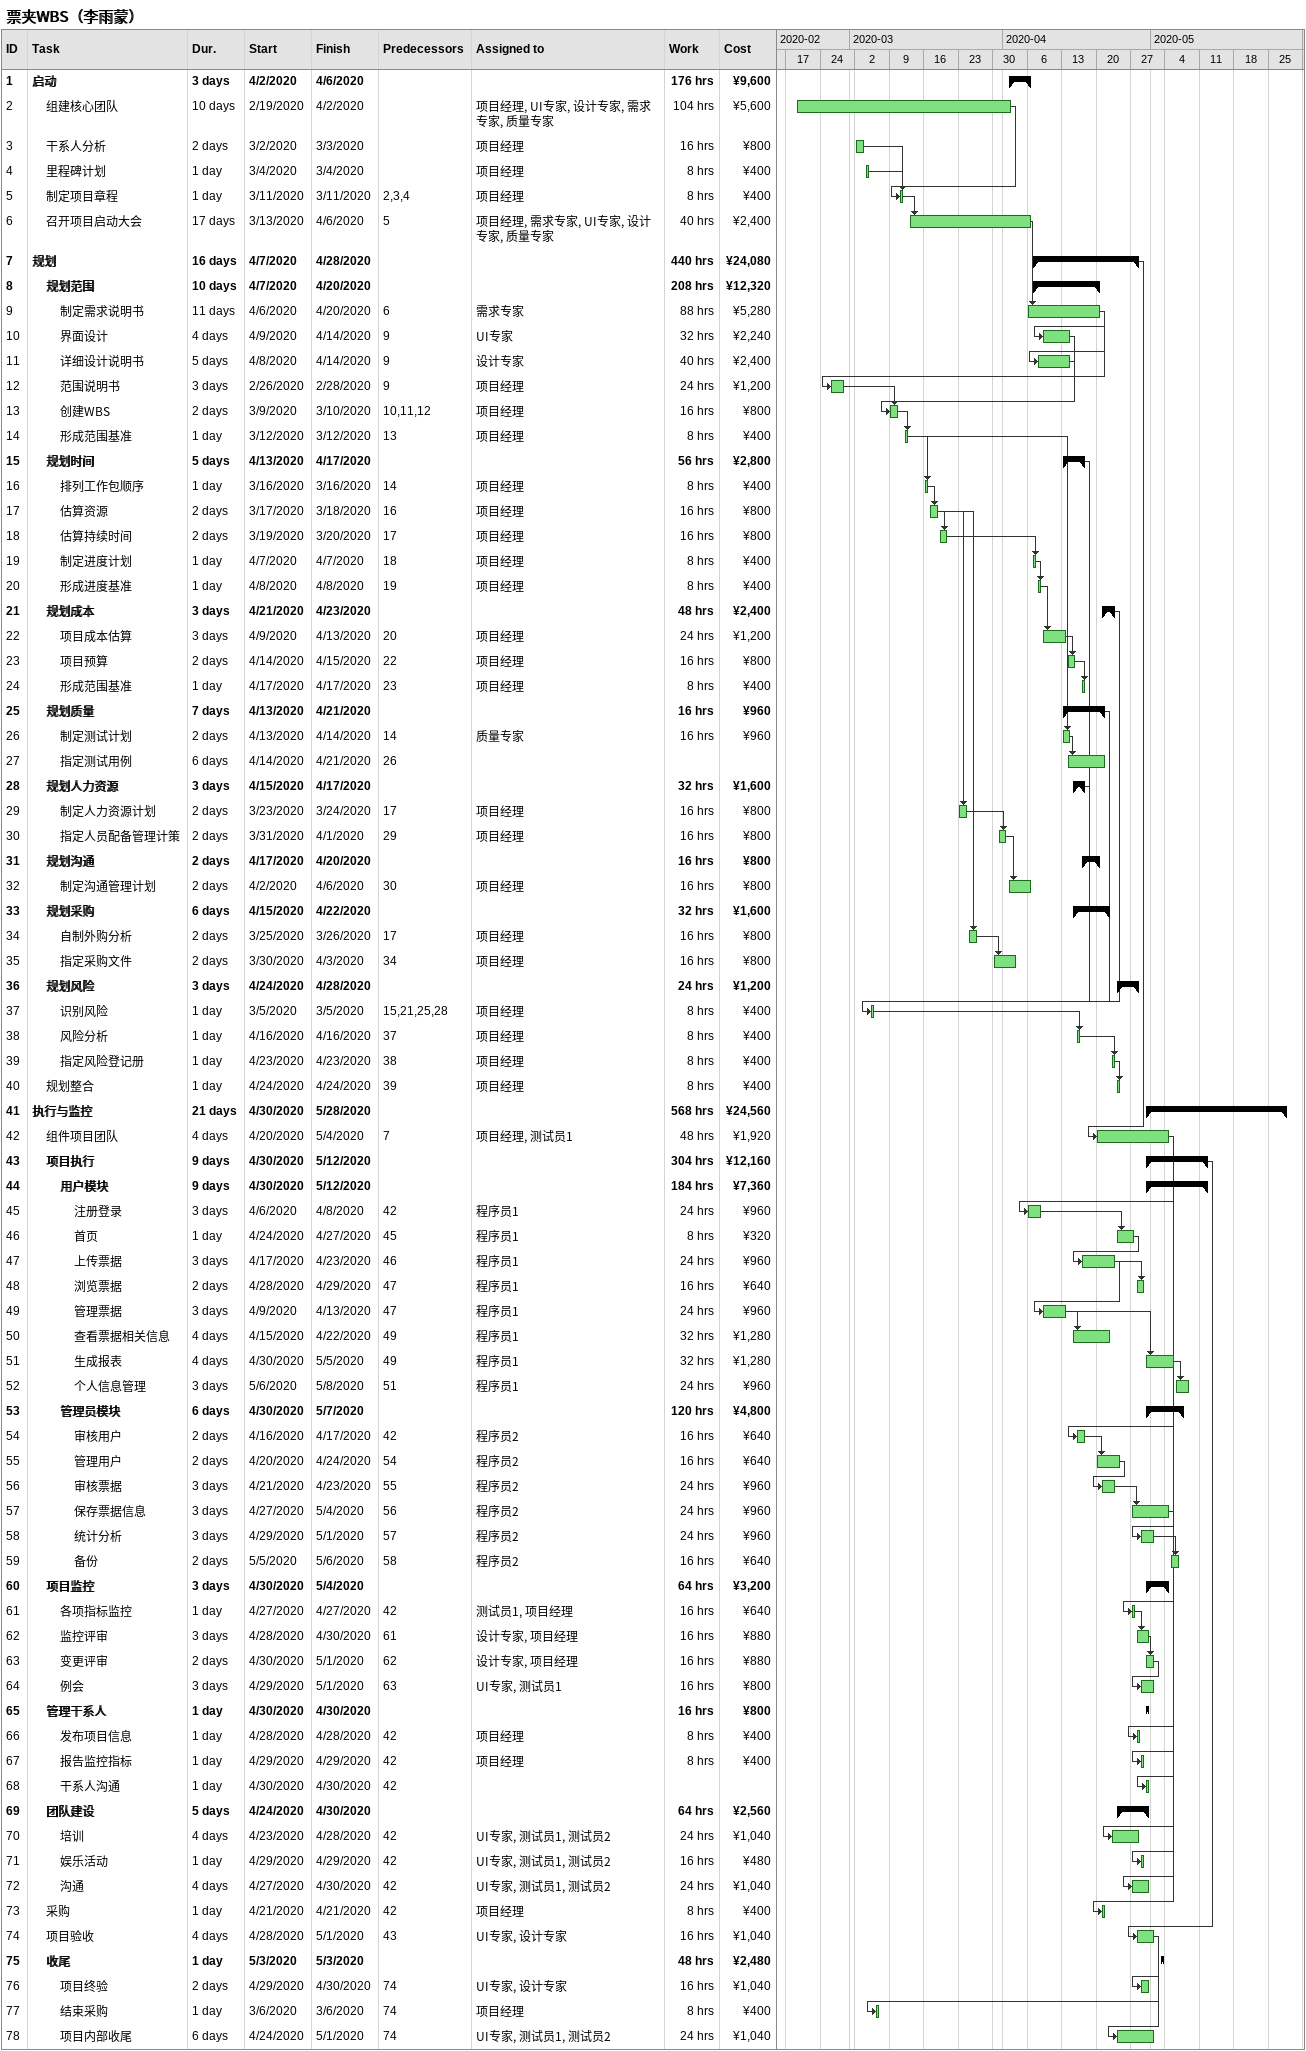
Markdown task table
票夹WBS（李雨蒙）

| ID | Level | Task | Duration | Start | Finish | Predecessors | Resources | Work (h) | Cost (¥) |
|---|---|---|---|---|---|---|---|---|---|
| 1 | 1 | **启动** | 3d | 2020-04-02 | 2020-04-06 |  |  | 176 | 9600 |
| 2 | 2 | 组建核心团队 | 10d | 2020-02-19 | 2020-04-02 |  | 项目经理, UI专家, 设计专家, 需求专家, 质量专家 | 104 | 5600 |
| 3 | 2 | 干系人分析 | 2d | 2020-03-02 | 2020-03-03 |  | 项目经理 | 16 | 800 |
| 4 | 2 | 里程碑计划 | 1d | 2020-03-04 | 2020-03-04 |  | 项目经理 | 8 | 400 |
| 5 | 2 | 制定项目章程 | 1d | 2020-03-11 | 2020-03-11 | 2, 3, 4 | 项目经理 | 8 | 400 |
| 6 | 2 | 召开项目启动大会 | 17d | 2020-03-13 | 2020-04-06 | 5 | 项目经理, 需求专家, UI专家, 设计专家, 质量专家 | 40 | 2400 |
| 7 | 1 | **规划** | 16d | 2020-04-07 | 2020-04-28 |  |  | 440 | 24080 |
| 8 | 2 | **规划范围** | 10d | 2020-04-07 | 2020-04-20 |  |  | 208 | 12320 |
| 9 | 3 | 制定需求说明书 | 11d | 2020-04-06 | 2020-04-20 | 6 | 需求专家 | 88 | 5280 |
| 10 | 3 | 界面设计 | 4d | 2020-04-09 | 2020-04-14 | 9 | UI专家 | 32 | 2240 |
| 11 | 3 | 详细设计说明书 | 5d | 2020-04-08 | 2020-04-14 | 9 | 设计专家 | 40 | 2400 |
| 12 | 3 | 范围说明书 | 3d | 2020-02-26 | 2020-02-28 | 9 | 项目经理 | 24 | 1200 |
| 13 | 3 | 创建WBS | 2d | 2020-03-09 | 2020-03-10 | 10, 11, 12 | 项目经理 | 16 | 800 |
| 14 | 3 | 形成范围基准 | 1d | 2020-03-12 | 2020-03-12 | 13 | 项目经理 | 8 | 400 |
| 15 | 2 | **规划时间** | 5d | 2020-04-13 | 2020-04-17 |  |  | 56 | 2800 |
| 16 | 3 | 排列工作包顺序 | 1d | 2020-03-16 | 2020-03-16 | 14 | 项目经理 | 8 | 400 |
| 17 | 3 | 估算资源 | 2d | 2020-03-17 | 2020-03-18 | 16 | 项目经理 | 16 | 800 |
| 18 | 3 | 估算持续时间 | 2d | 2020-03-19 | 2020-03-20 | 17 | 项目经理 | 16 | 800 |
| 19 | 3 | 制定进度计划 | 1d | 2020-04-07 | 2020-04-07 | 18 | 项目经理 | 8 | 400 |
| 20 | 3 | 形成进度基准 | 1d | 2020-04-08 | 2020-04-08 | 19 | 项目经理 | 8 | 400 |
| 21 | 2 | **规划成本** | 3d | 2020-04-21 | 2020-04-23 |  |  | 48 | 2400 |
| 22 | 3 | 项目成本估算 | 3d | 2020-04-09 | 2020-04-13 | 20 | 项目经理 | 24 | 1200 |
| 23 | 3 | 项目预算 | 2d | 2020-04-14 | 2020-04-15 | 22 | 项目经理 | 16 | 800 |
| 24 | 3 | 形成范围基准 | 1d | 2020-04-17 | 2020-04-17 | 23 | 项目经理 | 8 | 400 |
| 25 | 2 | **规划质量** | 7d | 2020-04-13 | 2020-04-21 |  |  | 16 | 960 |
| 26 | 3 | 制定测试计划 | 2d | 2020-04-13 | 2020-04-14 | 14 | 质量专家 | 16 | 960 |
| 27 | 3 | 指定测试用例 | 6d | 2020-04-14 | 2020-04-21 | 26 |  |  |  |
| 28 | 2 | **规划人力资源** | 3d | 2020-04-15 | 2020-04-17 |  |  | 32 | 1600 |
| 29 | 3 | 制定人力资源计划 | 2d | 2020-03-23 | 2020-03-24 | 17 | 项目经理 | 16 | 800 |
| 30 | 3 | 指定人员配备管理计策 | 2d | 2020-03-31 | 2020-04-01 | 29 | 项目经理 | 16 | 800 |
| 31 | 2 | **规划沟通** | 2d | 2020-04-17 | 2020-04-20 |  |  | 16 | 800 |
| 32 | 3 | 制定沟通管理计划 | 2d | 2020-04-02 | 2020-04-06 | 30 | 项目经理 | 16 | 800 |
| 33 | 2 | **规划采购** | 6d | 2020-04-15 | 2020-04-22 |  |  | 32 | 1600 |
| 34 | 3 | 自制外购分析 | 2d | 2020-03-25 | 2020-03-26 | 17 | 项目经理 | 16 | 800 |
| 35 | 3 | 指定采购文件 | 2d | 2020-03-30 | 2020-04-03 | 34 | 项目经理 | 16 | 800 |
| 36 | 2 | **规划风险** | 3d | 2020-04-24 | 2020-04-28 |  |  | 24 | 1200 |
| 37 | 3 | 识别风险 | 1d | 2020-03-05 | 2020-03-05 | 15, 21, 25, 28 | 项目经理 | 8 | 400 |
| 38 | 3 | 风险分析 | 1d | 2020-04-16 | 2020-04-16 | 37 | 项目经理 | 8 | 400 |
| 39 | 3 | 指定风险登记册 | 1d | 2020-04-23 | 2020-04-23 | 38 | 项目经理 | 8 | 400 |
| 40 | 2 | 规划整合 | 1d | 2020-04-24 | 2020-04-24 | 39 | 项目经理 | 8 | 400 |
| 41 | 1 | **执行与监控** | 21d | 2020-04-30 | 2020-05-28 |  |  | 568 | 24560 |
| 42 | 2 | 组件项目团队 | 4d | 2020-04-20 | 2020-05-04 | 7 | 项目经理, 测试员1 | 48 | 1920 |
| 43 | 2 | **项目执行** | 9d | 2020-04-30 | 2020-05-12 |  |  | 304 | 12160 |
| 44 | 3 | **用户模块** | 9d | 2020-04-30 | 2020-05-12 |  |  | 184 | 7360 |
| 45 | 4 | 注册登录 | 3d | 2020-04-06 | 2020-04-08 | 42 | 程序员1 | 24 | 960 |
| 46 | 4 | 首页 | 1d | 2020-04-24 | 2020-04-27 | 45 | 程序员1 | 8 | 320 |
| 47 | 4 | 上传票据 | 3d | 2020-04-17 | 2020-04-23 | 46 | 程序员1 | 24 | 960 |
| 48 | 4 | 浏览票据 | 2d | 2020-04-28 | 2020-04-29 | 47 | 程序员1 | 16 | 640 |
| 49 | 4 | 管理票据 | 3d | 2020-04-09 | 2020-04-13 | 47 | 程序员1 | 24 | 960 |
| 50 | 4 | 查看票据相关信息 | 4d | 2020-04-15 | 2020-04-22 | 49 | 程序员1 | 32 | 1280 |
| 51 | 4 | 生成报表 | 4d | 2020-04-30 | 2020-05-05 | 49 | 程序员1 | 32 | 1280 |
| 52 | 4 | 个人信息管理 | 3d | 2020-05-06 | 2020-05-08 | 51 | 程序员1 | 24 | 960 |
| 53 | 3 | **管理员模块** | 6d | 2020-04-30 | 2020-05-07 |  |  | 120 | 4800 |
| 54 | 4 | 审核用户 | 2d | 2020-04-16 | 2020-04-17 | 42 | 程序员2 | 16 | 640 |
| 55 | 4 | 管理用户 | 2d | 2020-04-20 | 2020-04-24 | 54 | 程序员2 | 16 | 640 |
| 56 | 4 | 审核票据 | 3d | 2020-04-21 | 2020-04-23 | 55 | 程序员2 | 24 | 960 |
| 57 | 4 | 保存票据信息 | 3d | 2020-04-27 | 2020-05-04 | 56 | 程序员2 | 24 | 960 |
| 58 | 4 | 统计分析 | 3d | 2020-04-29 | 2020-05-01 | 57 | 程序员2 | 24 | 960 |
| 59 | 4 | 备份 | 2d | 2020-05-05 | 2020-05-06 | 58 | 程序员2 | 16 | 640 |
| 60 | 2 | **项目监控** | 3d | 2020-04-30 | 2020-05-04 |  |  | 64 | 3200 |
| 61 | 3 | 各项指标监控 | 1d | 2020-04-27 | 2020-04-27 | 42 | 测试员1, 项目经理 | 16 | 640 |
| 62 | 3 | 监控评审 | 3d | 2020-04-28 | 2020-04-30 | 61 | 设计专家, 项目经理 | 16 | 880 |
| 63 | 3 | 变更评审 | 2d | 2020-04-30 | 2020-05-01 | 62 | 设计专家, 项目经理 | 16 | 880 |
| 64 | 3 | 例会 | 3d | 2020-04-29 | 2020-05-01 | 63 | UI专家, 测试员1 | 16 | 800 |
| 65 | 2 | **管理干系人** | 1d | 2020-04-30 | 2020-04-30 |  |  | 16 | 800 |
| 66 | 3 | 发布项目信息 | 1d | 2020-04-28 | 2020-04-28 | 42 | 项目经理 | 8 | 400 |
| 67 | 3 | 报告监控指标 | 1d | 2020-04-29 | 2020-04-29 | 42 | 项目经理 | 8 | 400 |
| 68 | 3 | 干系人沟通 | 1d | 2020-04-30 | 2020-04-30 | 42 |  |  |  |
| 69 | 2 | **团队建设** | 5d | 2020-04-24 | 2020-04-30 |  |  | 64 | 2560 |
| 70 | 3 | 培训 | 4d | 2020-04-23 | 2020-04-28 | 42 | UI专家, 测试员1, 测试员2 | 24 | 1040 |
| 71 | 3 | 娱乐活动 | 1d | 2020-04-29 | 2020-04-29 | 42 | UI专家, 测试员1, 测试员2 | 16 | 480 |
| 72 | 3 | 沟通 | 4d | 2020-04-27 | 2020-04-30 | 42 | UI专家, 测试员1, 测试员2 | 24 | 1040 |
| 73 | 2 | 采购 | 1d | 2020-04-21 | 2020-04-21 | 42 | 项目经理 | 8 | 400 |
| 74 | 2 | 项目验收 | 4d | 2020-04-28 | 2020-05-01 | 43 | UI专家, 设计专家 | 16 | 1040 |
| 75 | 2 | **收尾** | 1d | 2020-05-03 | 2020-05-03 |  |  | 48 | 2480 |
| 76 | 3 | 项目终验 | 2d | 2020-04-29 | 2020-04-30 | 74 | UI专家, 设计专家 | 16 | 1040 |
| 77 | 3 | 结束采购 | 1d | 2020-03-06 | 2020-03-06 | 74 | 项目经理 | 8 | 400 |
| 78 | 3 | 项目内部收尾 | 6d | 2020-04-24 | 2020-05-01 | 74 | UI专家, 测试员1, 测试员2 | 24 | 1040 |
